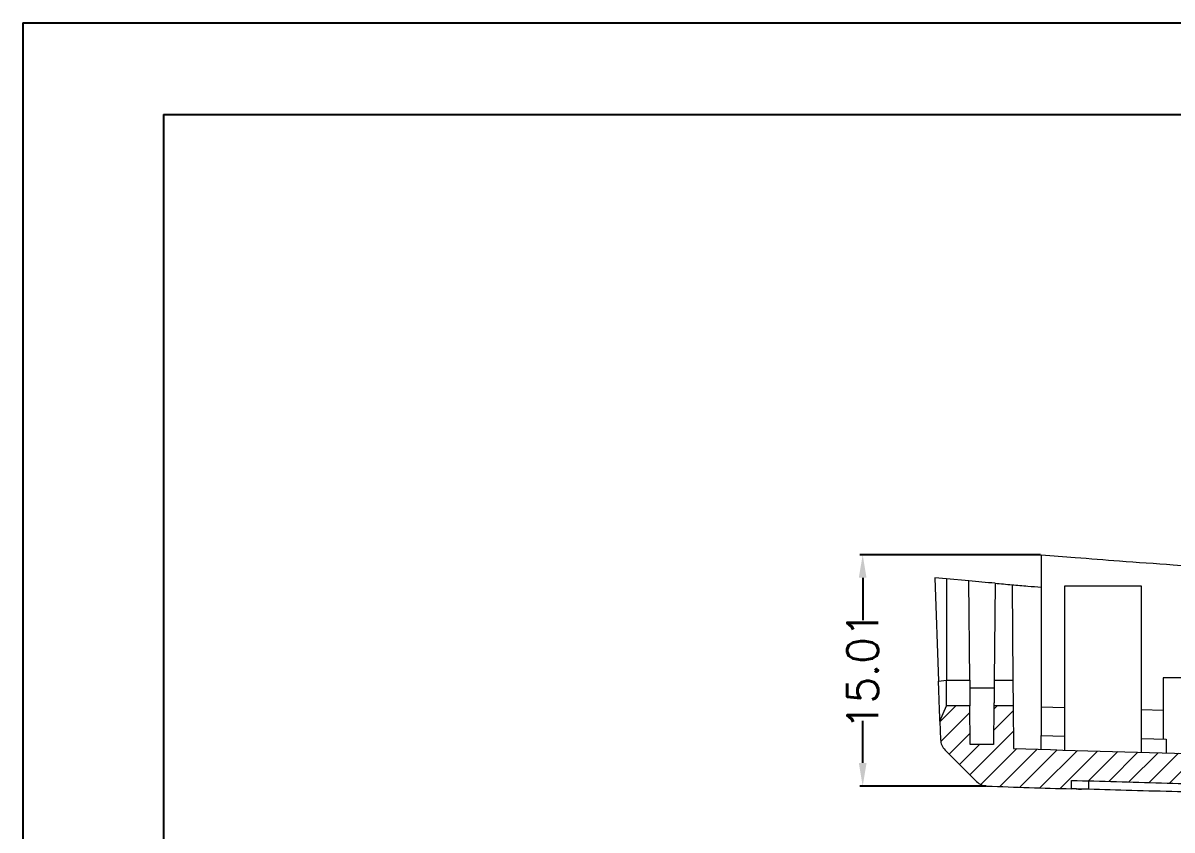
# Model space of a CAD drawing. Header units: inches. Extents: x 2021 to 3023, y 1089 to 1338.
# Drawn here: x 2402 to 2476.5, y 1285.4 to 1337.7 of the extents above; entities that cross this region are included whole.
import ezdxf

# ---------------------------------------------------------------- set-up
doc = ezdxf.new("R2010")
doc.units = ezdxf.units.IN
doc.styles.get("Standard").update_dxf_attribs({"font": 'txt', "bigfont": 'gbcbig.shx'})
doc.dimstyles.new('2', dxfattribs={"dimtxt": 2, "dimasz": 1.5, "dimexe": 0.18, "dimexo": 0.0625, "dimgap": 0.1, "dimtad": 0, "dimzin": 9, "dimdsep": 46, "dimtxsty": 'Standard', "dimcen": 0.5, "dimclrd": 3, "dimclre": 3, "dimadec": 0, "dimazin": 2, "dimtfac": 1, "dimtofl": 0, "dimtmove": 0, "dimatfit": 3, "dimfxl": 1, "dimtolj": 1, "dimtzin": 0, "dimarcsym": 0})

# ---------------------------------------------------------------- blocks, each defined once
blk = doc.blocks.new('*D144')
at = {"color": 3, "lineweight": -2}
for p, q in [((2468.01, 1303.207), (2456.309, 1303.207)), ((2456.489, 1301.707), (2456.489, 1298.969)), ((2456.489, 1289.698), (2456.489, 1292.436)), ((2464.487, 1288.198), (2456.309, 1288.198))]:
    blk.add_line(p, q, dxfattribs=at)
at = {"color": 3}
for points in [[(2456.239, 1301.707), (2456.739, 1301.707), (2456.489, 1303.207)], [(2456.239, 1289.698), (2456.739, 1289.698), (2456.489, 1288.198)]]:
    blk.add_solid(points, dxfattribs=at)
at = {"layer": 'Defpoints', "color": 0}
for p in [(2456.489, 1303.207), (2468.072, 1303.207), (2464.549, 1288.198)]:
    blk.add_point(p, dxfattribs=at)
at = {"color": 0, "insert": (2456.489, 1295.703), "char_height": 2, "attachment_point": 5, "rotation": 90}
blk.add_mtext('\\A1;15.01', dxfattribs=at)

msp = doc.modelspace()

# ---------------------------------------------------------------- hatches: boundary and pattern name
at = {"linetype": 'Continuous', "lineweight": 0}
h = msp.add_hatch(dxfattribs=at)
h.set_pattern_fill('ANSI31', color=4, scale=0.3, style=0)
h.set_pattern_definition([(45, (113.0742, -730.0647), (-0.6735192, 0.6735192), [])])
edge = h.paths.add_edge_path(flags=0)
edge.add_spline(control_points=[(2464.549, 1288.198), (2464.852, 1288.188), (2466.676, 1288.125), (2468.5, 1288.068), (2470.022, 1288.023)], knot_values=[0.009803, 0.009803, 0.009803, 0.009803, 0.018427, 0.061822, 0.061822, 0.061822, 0.061822], weights=[1, 1, 1, 1, 1], degree=3, periodic=0)
edge.add_line((2470.022, 1288.023), (2470.022, 1288.573))
edge.add_spline(control_points=[(2470.022, 1288.573), (2473.002, 1288.485), (2481.019, 1288.27), (2494.824, 1287.871), (2512.19, 1288.011), (2532.63, 1288.758), (2549.912, 1290.067), (2560.658, 1291.075), (2563.322, 1291.322)], knot_values=[0.009809, 0.009809, 0.009809, 0.009809, 0.10362, 0.262132, 0.444526, 0.650551, 0.906038, 0.990215, 0.990215, 0.990215, 0.990215], weights=[1, 1, 1, 1, 1, 1, 1, 1, 1], degree=3, periodic=0)
edge.add_line((2563.322, 1291.322), (2563.322, 1290.77))
edge.add_spline(control_points=[(2563.322, 1290.77), (2564.751, 1290.903), (2566.18, 1291.035), (2567.609, 1291.165)], knot_values=[0.949296, 0.949296, 0.949296, 0.949296, 0.990197, 0.990197, 0.990197, 0.990197], weights=[1, 1, 1, 1], degree=3, periodic=0)
edge.add_arc((2567.248, 1295.149), 4, 275.18791, 356.5)
edge.add_line((2571.24, 1294.905), (2571.572, 1300.333))
edge.add_arc((2524.932, 1990.589), 691.829, 273.73157, 273.865549, ccw=False)
edge.add_line((2569.958, 1300.226), (2569.921, 1302.328))
edge.add_arc((2524.932, 1990.589), 689.729, 273.687108, 273.739893, ccw=False)
edge.add_line((2569.287, 1302.287), (2568.767, 1293.78))
edge.add_spline(control_points=[(2568.767, 1293.78), (2568.388, 1293.746), (2563.839, 1293.336), (2551.231, 1292.122), (2532.522, 1290.705), (2512.141, 1289.961), (2494.85, 1289.821), (2479.803, 1290.256), (2470.51, 1290.501), (2466.265, 1290.642)], knot_values=[0.009721, 0.009721, 0.009721, 0.009721, 0.020576, 0.139878, 0.371885, 0.558977, 0.724609, 0.868554, 0.990172, 0.990172, 0.990172, 0.990172], weights=[1, 1, 1, 1, 1, 1, 1, 1, 1, 1], degree=3, periodic=0)
edge.add_line((2466.265, 1290.642), (2466.241, 1293.404))
edge.add_line((2466.241, 1293.404), (2465.003, 1293.404))
edge.add_line((2465.003, 1293.404), (2464.981, 1290.904))
edge.add_line((2464.981, 1290.904), (2463.465, 1290.904))
edge.add_line((2463.465, 1290.904), (2463.443, 1293.404))
edge.add_line((2463.443, 1293.404), (2461.922, 1293.404))
edge.add_line((2461.922, 1293.404), (2461.497, 1292.404))
edge.add_line((2461.497, 1292.404), (2461.539, 1291.21))
edge.add_arc((2462.538, 1291.245), 1, 182, 224.98847)
edge.add_line((2461.831, 1290.538), (2463.877, 1288.491))
edge.add_arc((2464.584, 1289.198), 1, 224.98847, 268.00442)

# ---------------------------------------------------------------- linework, layer by layer
for p, q in [((2402.035, 1337.69), (2754.445, 1337.69)), ((2402.035, 1337.69), (2402.035, 1088.511)), ((2411.154, 1331.757), (2748.512, 1331.757)), ((2411.154, 1331.757), (2411.154, 1094.444))]:
    msp.add_line(p, q)
at = {"color": 7, "linetype": 'Continuous', "lineweight": 15}
for p, q in [((2468.072, 1303.207), (2468.072, 1293.345)), ((2461.922, 1301.635), (2461.172, 1301.704)), ((2461.172, 1301.704), (2461.406, 1295.01)), ((2461.922, 1301.635), (2461.922, 1295.062)), ((2463.372, 1301.504), (2461.922, 1301.635)), ((2463.428, 1295.062), (2463.372, 1301.504)), ((2465.072, 1301.354), (2465.017, 1295.062)), ((2466.172, 1301.259), (2466.226, 1295.062)), ((2469.572, 1301.16), (2469.572, 1290.537)), ((2474.572, 1301.16), (2469.572, 1301.16)), ((2474.572, 1290.394), (2474.572, 1301.16)), ((2461.406, 1295.01), (2461.922, 1295.062)), ((2461.922, 1295.062), (2463.428, 1295.062)), ((2465.017, 1295.062), (2466.226, 1295.062)), ((2466.226, 1295.062), (2466.241, 1293.404)), ((2475.972, 1295.21), (2475.972, 1291.256)), ((2480.372, 1295.21), (2475.972, 1295.21)), ((2465.013, 1294.555), (2463.433, 1294.555)), ((2461.497, 1292.404), (2461.922, 1293.404)), ((2463.443, 1293.404), (2461.922, 1293.404)), ((2463.465, 1290.904), (2463.443, 1293.404)), ((2465.003, 1293.404), (2464.981, 1290.904)), ((2466.241, 1293.404), (2465.003, 1293.404)), ((2466.241, 1293.404), (2466.265, 1290.642)), ((2468.072, 1293.345), (2469.572, 1293.3)), ((2468.072, 1293.345), (2468.072, 1291.484)), ((2474.572, 1293.158), (2475.972, 1293.119)), ((2461.497, 1292.404), (2461.539, 1291.21)), ((2468.072, 1291.484), (2469.572, 1291.441)), ((2468.072, 1290.583), (2468.072, 1291.484)), ((2464.981, 1290.904), (2463.465, 1290.904)), ((2474.572, 1291.297), (2476.174, 1291.25)), ((2476.174, 1291.25), (2476.174, 1290.35)), ((2463.877, 1288.491), (2461.831, 1290.538)), ((2470.022, 1288.023), (2470.022, 1288.573)), ((2471.142, 1288.54), (2471.142, 1287.99)), ((2471.673, 1287.975), (2470.674, 1288.004))]:
    msp.add_line(p, q, dxfattribs=at)
for centre, radius, start, end in [((2524.932, 1990.589), 691.829, 265.036315, 265.127752), ((2462.538, 1291.245), 1, 182, 224.98847), ((2464.584, 1289.198), 1, 224.98847, 268.00442)]:
    msp.add_arc(centre, radius, start, end, dxfattribs=at)
for points, knots in [([(2468.072, 1303.207), (2468.804, 1303.148), (2470.492, 1303.01), (2473.342, 1302.79), (2476.988, 1302.524), (2480.838, 1302.266), (2485.829, 1301.962), (2491.801, 1301.643), (2498.835, 1301.341), (2505.426, 1301.126), (2511.076, 1300.992), (2515.868, 1300.914), (2520.019, 1300.873), (2524.008, 1300.856), (2527.988, 1300.862), (2532.04, 1300.893), (2535.912, 1300.944), (2539.592, 1301.013), (2543.087, 1301.096), (2546.418, 1301.192), (2549.601, 1301.299), (2552.651, 1301.415), (2555.576, 1301.538), (2558.377, 1301.669), (2561.052, 1301.804), (2563.592, 1301.942), (2565.989, 1302.081), (2567.534, 1302.177), (2568.281, 1302.223)], [0, 0, 0, 0, 0.021921, 0.050603, 0.085344, 0.131004, 0.165674, 0.2344, 0.309192, 0.375415, 0.430864, 0.477607, 0.518281, 0.554688, 0.596642, 0.637163, 0.675796, 0.712463, 0.747311, 0.780546, 0.812352, 0.842884, 0.872231, 0.900394, 0.927328, 0.952988, 0.977277, 1, 1, 1, 1]), ([(2466.172, 1301.259), (2466.344, 1301.245), (2466.515, 1301.23), (2466.687, 1301.216), (2466.859, 1301.201), (2467.03, 1301.187), (2467.202, 1301.172), (2467.492, 1301.148), (2467.782, 1301.124), (2468.072, 1301.1)], [0, 0, 0, 0, 0.000518009, 0.000518009, 0.000518009, 0.001036019, 0.001036019, 0.001036019, 0.001911635, 0.001911635, 0.001911635, 0.001911635]), ([(2463.428, 1295.062), (2463.429, 1295.017), (2463.43, 1294.926), (2463.431, 1294.793), (2463.432, 1294.664), (2463.433, 1294.541), (2463.434, 1294.422), (2463.435, 1294.31), (2463.436, 1294.204), (2463.437, 1294.105), (2463.437, 1294.012), (2463.438, 1293.926), (2463.439, 1293.847), (2463.439, 1293.776), (2463.44, 1293.711), (2463.44, 1293.653), (2463.441, 1293.602), (2463.441, 1293.557), (2463.442, 1293.518), (2463.442, 1293.486), (2463.442, 1293.459), (2463.443, 1293.438), (2463.443, 1293.423), (2463.443, 1293.412), (2463.443, 1293.405), (2463.443, 1293.404), (2463.443, 1293.404)], [0, 0, 0, 0, 0.0516432, 0.1024189, 0.1523273, 0.2013681, 0.2495416, 0.2968476, 0.343286, 0.388857, 0.4335604, 0.4773963, 0.5203647, 0.5624654, 0.6036986, 0.6440642, 0.6835622, 0.7221925, 0.7599553, 0.7968504, 0.8328778, 0.8680376, 0.9023297, 0.9357541, 0.9683109, 1, 1, 1, 1]), ([(2465.017, 1295.062), (2465.017, 1295.022), (2465.016, 1294.942), (2465.015, 1294.824), (2465.014, 1294.708), (2465.013, 1294.595), (2465.012, 1294.484), (2465.011, 1294.319), (2465.009, 1294.109), (2465.007, 1293.878), (2465.005, 1293.687), (2465.004, 1293.551), (2465.003, 1293.463), (2465.003, 1293.413), (2465.003, 1293.407), (2465.003, 1293.404)], [0, 0, 0, 0, 0.0455694, 0.0905496, 0.1351498, 0.179584, 0.2240692, 0.2688211, 0.3851591, 0.5000796, 0.6148135, 0.7313364, 0.8204452, 0.9094245, 1, 1, 1, 1]), ([(2461.497, 1292.404), (2461.497, 1292.404), (2461.493, 1292.513), (2461.473, 1293.102), (2461.44, 1294.023), (2461.417, 1294.698), (2461.406, 1295.01)], [0, 0, 0, 0, 0.2499996, 0.4999996, 0.7499996, 0.9999996, 0.9999996, 0.9999996, 0.9999996]), ([(2466.265, 1290.642), (2470.543, 1290.5), (2474.831, 1290.387), (2483.398, 1290.151), (2487.675, 1290.029), (2496.222, 1289.89), (2500.491, 1289.882), (2509.028, 1289.97), (2513.297, 1290.061), (2521.836, 1290.327), (2526.106, 1290.505), (2534.639, 1290.957), (2538.902, 1291.232), (2547.425, 1291.861), (2551.687, 1292.216), (2560.215, 1292.985), (2564.483, 1293.397), (2568.767, 1293.78)], [0, 0, 0, 0, 0.125, 0.125, 0.25, 0.25, 0.375, 0.375, 0.5, 0.5, 0.625, 0.625, 0.75, 0.75, 0.875, 0.875, 1, 1, 1, 1]), ([(2470.022, 1288.573), (2471.969, 1288.515), (2473.915, 1288.461), (2477.808, 1288.354), (2479.755, 1288.301), (2485.594, 1288.14), (2489.486, 1288.04), (2497.269, 1287.937), (2501.16, 1287.937), (2508.942, 1288.021), (2512.833, 1288.102), (2520.613, 1288.333), (2524.503, 1288.485), (2532.277, 1288.868), (2536.162, 1289.101), (2543.928, 1289.637), (2547.808, 1289.939), (2555.567, 1290.599), (2559.444, 1290.962), (2563.322, 1291.322)], [0, 0, 0, 0, 0.0625, 0.0625, 0.125, 0.125, 0.25, 0.25, 0.375, 0.375, 0.5, 0.5, 0.625, 0.625, 0.75, 0.75, 0.875, 0.875, 1, 1, 1, 1]), ([(2562.307, 1290.675), (2561.901, 1290.638), (2561.04, 1290.557), (2559.673, 1290.43), (2558.156, 1290.29), (2556.096, 1290.102), (2553.574, 1289.878), (2549.551, 1289.534), (2544.697, 1289.146), (2537.164, 1288.607), (2529.903, 1288.182), (2522.696, 1287.866), (2517.292, 1287.677), (2511.689, 1287.529), (2505.901, 1287.428), (2500.043, 1287.387), (2494.235, 1287.415), (2489.518, 1287.499), (2485.668, 1287.591), (2482.713, 1287.669), (2479.727, 1287.752), (2476.81, 1287.832), (2473.992, 1287.909), (2472.072, 1287.963), (2471.142, 1287.99)], [0, 0, 0, 0, 0.013503, 0.028658, 0.045467, 0.063929, 0.09705, 0.129179, 0.197376, 0.257808, 0.378161, 0.436478, 0.494698, 0.555586, 0.620269, 0.684414, 0.747517, 0.810567, 0.838986, 0.873742, 0.907517, 0.936931, 0.969461, 1, 1, 1, 1]), ([(2471.142, 1287.99), (2471.104, 1287.991), (2471.03, 1287.993), (2470.919, 1287.996), (2470.812, 1288), (2470.673, 1288.004), (2470.51, 1288.008), (2470.341, 1288.013), (2470.201, 1288.018), (2470.1, 1288.021), (2470.034, 1288.023), (2470.026, 1288.023), (2470.022, 1288.023)], [0, 0, 0, 0, 0.06276, 0.124984, 0.187228, 0.25005, 0.375087, 0.500216, 0.62527, 0.750384, 0.875171, 1, 1, 1, 1]), ([(2470.323, 1288.014), (2470.362, 1288.013), (2470.416, 1288.011), (2470.538, 1288.008), (2470.607, 1288.006), (2470.674, 1288.004)], [0, 0, 0, 0, 0.5, 0.5, 1, 1, 1, 1])]:
    msp.add_open_spline(points, degree=3, knots=knots, dxfattribs=at)
for points in [[(2465.072, 1301.354), (2464.506, 1301.403), (2463.939, 1301.453), (2463.372, 1301.504)], [(2461.922, 1293.404), (2461.922, 1293.404), (2461.922, 1293.506), (2461.922, 1293.859), (2461.922, 1294.37), (2461.922, 1294.817), (2461.922, 1295.062)], [(2464.549, 1288.198), (2466.374, 1288.135), (2468.198, 1288.077), (2470.022, 1288.023)]]:
    msp.add_open_spline(points, degree=3, dxfattribs=at)
at = {"color": 8, "linetype": 'Continuous', "lineweight": 15}
msp.add_open_spline([(2470.288, 1288.017), (2470.28, 1288.018), (2470.25, 1288.02), (2470.247, 1288.026), (2470.245, 1288.031)], degree=3, knots=[0, 0, 0, 0, 0.2830508, 1, 1, 1, 1], dxfattribs=at)

# ---------------------------------------------------------------- dimensions: what is measured, and where the dimension line sits
dim = msp.add_linear_dim(base=(2456.489, 1303.207), p1=(2464.549, 1288.198), p2=(2468.072, 1303.207), angle=90, dimstyle='2')
dim.commit()
dim.dimension.update_dxf_attribs({"geometry": '*D144', "text_midpoint": (2456.489, 1295.703)})

doc.saveas('drawing.dxf')
